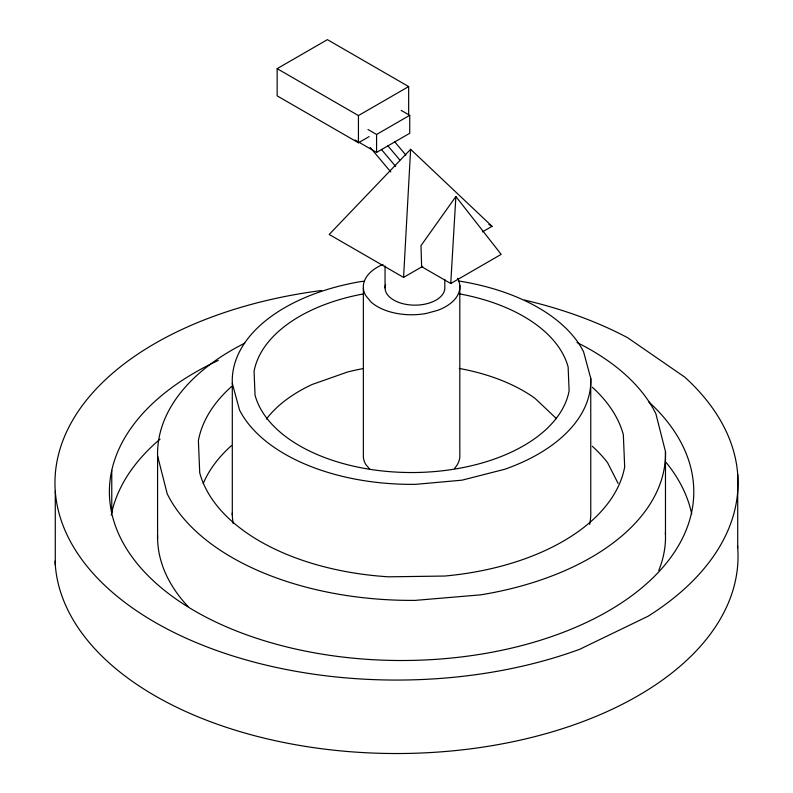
<?xml version="1.0" encoding="UTF-8"?>
<svg xmlns="http://www.w3.org/2000/svg" width="793" height="793" viewBox="0 0 793 793"><rect width="100%" height="100%" fill="white"/><g stroke="black" fill="none" stroke-linecap="round" stroke-linejoin="round"><path stroke-width="1.19" d="M410.625 149.302L329.194 234.47L403.568 277.411L410.625 149.302L492.056 226.322L482.461 231.863M450.741 283.498L455.876 196.525L501.176 254.375L450.741 283.498L421.618 266.676L421.004 245.622L455.876 196.525M369.122 136.614L358.436 142.78L277.154 95.864L277.154 68.654L327.39 39.65L408.663 86.576L408.663 113.786M277.154 68.654L358.436 115.57L408.663 86.576M367.992 129.507L376.576 134.463L409.733 115.322L409.733 133.283L376.576 152.425L355.125 140.034M403.568 277.411L422.758 266.329M364.641 281.218L360.993 281.545A179.277 103.506 0 0 0 232.299 383.336L232.299 515.242M401.149 110.366L409.733 115.322M488.875 224.478L492.056 226.322M556.468 418.664L534.938 398.274A158.431 91.473 0 0 0 459.246 368.448M394.785 141.897L405.838 155.041M387.896 145.813L399.731 159.889M381.364 149.411L395.657 166.401M370.192 147.478L390.81 171.972M369.806 469.307L365.662 464.301A48.294 27.884 0 0 1 363.363 457.145L363.363 288.345M618.074 483.343L607.557 462.676A214.368 123.767 0 0 0 592.292 446.241M589.675 524.401A179.277 103.506 0 0 0 590.755 510.286L590.755 378.37L583.539 351.676A179.277 103.506 0 0 0 458.641 280.99M232.299 383.336L239.526 410.031A179.277 103.506 0 0 0 415.829 484.325L462.061 480.161L504.863 469.228A179.277 103.506 0 0 0 590.755 378.37M665.476 534.73L665.476 451.613L655.861 413.738A253.978 146.636 0 0 0 577.036 342.536M244.69 343.2A253.978 146.636 0 0 0 157.579 455.906L167.194 493.781A253.978 146.636 0 0 0 415.245 600.38L480.845 594.829A253.978 146.636 0 0 0 665.476 451.613M737.718 474.482L737.718 547.953M459.811 285.43L459.811 454.22A48.294 27.884 0 0 1 454.617 468.336M444.814 279.384L444.814 287.899A29.876 17.248 0 0 1 412.003 305.067A29.876 17.248 0 0 1 385.626 284.528M385.051 266.012L385.051 287.899M376.576 134.463L376.576 152.425M358.436 115.57L358.436 142.78M157.579 455.906L157.579 539.022M111.763 470.358L111.763 512.635M55.282 491.273L55.282 564.745M737.52 545.574A341.525 197.179 0 0 1 409.941 753.38A341.525 197.179 0 0 1 55.064 561.097M321.631 290.486A341.525 197.179 0 0 0 81.084 558.5A341.525 197.179 0 0 0 579.703 649.289L648.059 616.24A341.525 197.179 0 0 0 684.736 377.101L627.501 337.64A341.525 197.179 0 0 0 524.431 300.051M648.704 401.783A292.191 168.701 0 0 1 566.906 630.911A292.191 168.701 0 0 1 167.184 592.53A292.191 168.701 0 0 1 218.253 360.448M111.258 515.044A292.191 168.701 0 0 1 160.067 439.134M666.259 462.606A292.191 168.701 0 0 1 691.684 513.904M188.02 606.516A253.978 146.636 0 0 1 157.569 535.453M665.386 532.361A253.978 146.636 0 0 1 658.765 570.445M231.467 386.607A214.368 123.767 0 0 0 198.389 440.551L199.727 472.846A214.368 123.767 0 0 0 388.649 576.818L444.595 576.045A214.368 123.767 0 0 0 624.676 466.968L623.338 434.673A214.368 123.767 0 0 0 592.292 387.232M203.196 483.611A214.368 123.767 0 0 1 231.467 445.607M233.211 523.449A179.277 103.506 0 0 1 232.25 512.912M362.698 294.064A158.431 91.473 0 0 0 254.067 371.312L255.049 395.182A158.431 91.473 0 0 0 415.383 472.509A158.431 91.473 0 0 0 569.116 390.83L568.125 366.961A158.431 91.473 0 0 0 459.246 293.836M266.418 419.041A158.431 91.473 0 0 1 312.155 384.466L347.473 372.036A158.431 91.473 0 0 1 362.698 368.676M457.521 278.274A48.294 27.884 0 0 1 437.895 310.271L426.515 313.404A48.294 27.884 0 0 1 371.084 302.074L365.662 295.502A48.294 27.884 0 0 1 382.989 264.426"/></g></svg>
